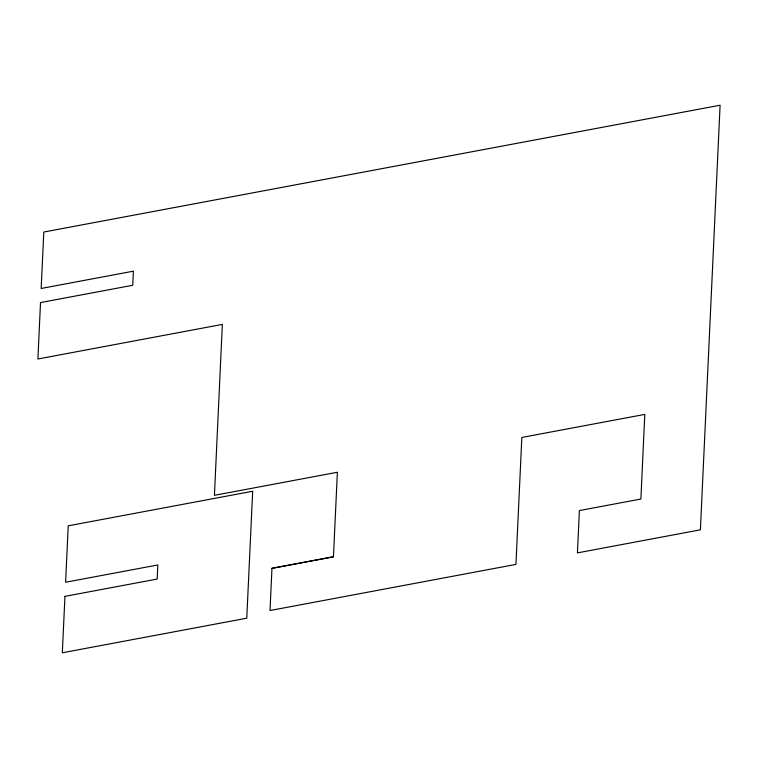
<?xml version="1.0" encoding="UTF-8"?>
<svg xmlns="http://www.w3.org/2000/svg" width="758" height="758" viewBox="0 0 758 758"><rect width="100%" height="100%" fill="white"/><g stroke="black" fill="none" stroke-linecap="round" stroke-linejoin="round"><path stroke-width="1.14" d="M271.97 568.434L333.463 556.675M40.515 302.565L37.9 358.989L222.35 324.405L214.419 495.325L337.376 472.262L333.454 556.903L271.98 568.206L270.019 610.522L515.942 564.407L521.836 437.451L644.802 414.399L640.88 499.039L579.396 510.56L577.425 552.885L700.392 529.823L720.1 105.22L43.793 232.033L41.169 288.466L133.399 271.165L132.745 285.273L40.515 302.565M64.951 596.356L62.327 652.78L246.776 618.196L252.67 491.241L68.22 525.825L65.605 582.248L157.825 564.956L157.171 579.065L64.951 596.356"/></g></svg>
